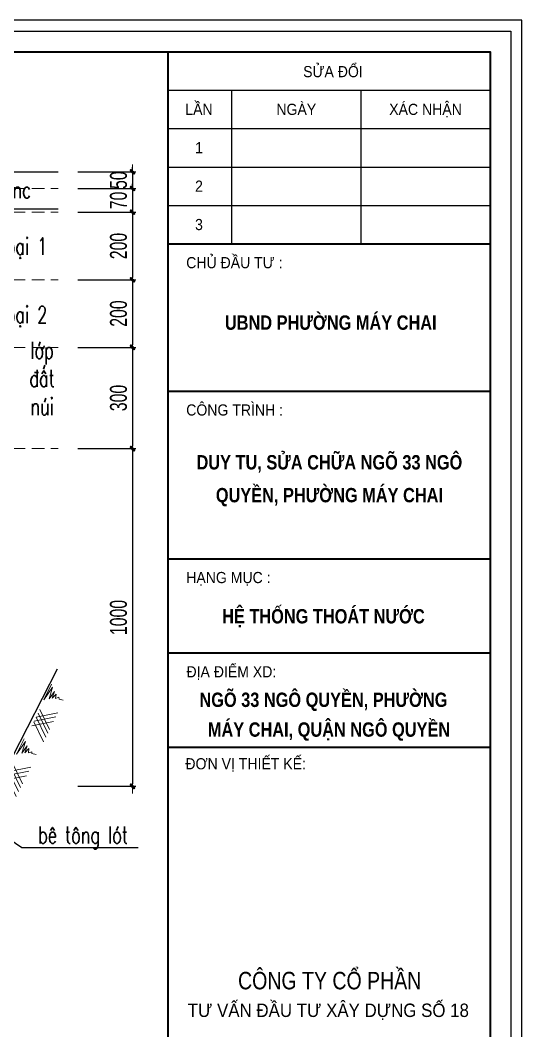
# Model space of a CAD drawing. Header units: inches. Extents: x 144032 to 217447, y 5454 to 57833.
# Drawn here: x 175309 to 176793, y 49750 to 52743 of the extents above; entities that cross this region are included whole.
import ezdxf
from ezdxf.enums import TextEntityAlignment as Align

# ---------------------------------------------------------------- set-up
doc = ezdxf.new("R2010")
doc.units = ezdxf.units.IN
doc.header["$MEASUREMENT"] = 0
doc.linetypes.add('HIDDEN', pattern=[0.375, 0.25, -0.125])
for name, color, linetype, lineweight in [('39 - Net manh', 39, 'Continuous', 18), ('LC Dim', 8, 'Continuous', 18), ('LC MANH DUT', 35, 'HIDDEN', 5), ('LC Net thay', 7, 'Continuous', 25), ('LC Text1', 3, 'Continuous', 20), ('THEP', 1, 'Continuous', 35)]:
    doc.layers.add(name, color=color, linetype=linetype, lineweight=lineweight)
for name, color, linetype in [('BT7-THAY', 7, 'Continuous'), ('ENTTNTHIETKE1', 2, 'Continuous'), ('KHUNGTEN', 5, 'Continuous'), ('T.bao', 6, 'Continuous'), ('TXT', 5, 'Continuous')]:
    doc.layers.add(name, color=color, linetype=linetype)
doc.styles.add('HOATBIF', font='hoatbif.shx', dxfattribs={"width": 0.7})
doc.styles.add('LC 3', font='vnsimli.shx', dxfattribs={"width": 0.75})
doc.styles.add('T2', font='', dxfattribs={"width": 0.8})
doc.styles.add('VnAvantH-B', font='')
doc.styles.get('T2').set_extended_font_data('.VnArialH')
doc.styles.get('VnAvantH-B').set_extended_font_data('.VnAvantH', bold=True)
doc.dimstyles.new('1-100(1-25)', dxfattribs={"dimscale": 25, "dimtxt": 2.5, "dimasz": 0.35, "dimexe": 0.5, "dimexo": 0, "dimgap": 0.8, "dimtad": 1, "dimdec": 0, "dimzin": 0, "dimdsep": 46, "dimtxsty": 'HOATBIF', "dimblk1": 'DOT', "dimblk2": 'DOT', "dimsah": 1, "dimcen": -1, "dimdle": 1, "dimclrd": 256, "dimclre": 256, "dimclrt": 4, "dimadec": 3, "dimazin": 2, "dimtfac": 0.3333333333333333, "dimtdec": 0, "dimtix": 1, "dimtmove": 2, "dimatfit": 3, "dimldrblk": 'DOT', "dimfxl": 1, "dimtvp": 0.8333333333333331, "dimtolj": 1, "dimtzin": 0, "dimarcsym": 0})

# ---------------------------------------------------------------- blocks, each defined once
blk = doc.blocks.new('*U335')
at = {"layer": '39 - Net manh'}
for points, elevation in [([(-41.44868230978318, 24.58075638531591), (-81.73761006041605, -27.48099947956507)], 0.0044317834767429), ([(-25.59328435517091, 24.60614056975464), (-65.88221210583288, -27.45561526718666)], 0.0044317834767429), ([(-54.48526273637253, 24.55988510276075), (-14.02984226461558, -27.37260061924462)], 0.0044317834767429), ([(-12.55094498368271, 24.62702111850376), (-52.83987273801176, -27.43473474591156)], 0.0044317834767429), ([(0.1957301910297247, 24.64742823640699), (-40.09319755960314, -27.41432757212897)], 0.0044317834767429), ([(-39.04088431377022, 24.58461122025619), (1.414536157928524, -27.34787450174917)], 0.0044317834767429), ([(-25.27096376720874, 24.60665657694335), (15.18445669893117, -27.32582914506202)], 0.0044317834767429), ([(81.73761006041605, 27.48099947304581), (81.73761006041605, 27.48099947304581), (30.79217604144651, 27.48099947956507), (75.79579907808511, 20.55278097747942), (40.29407601214189, 14.16506968441536), (67.11945290084986, 9.9841353148513), (45.40268558792013, 7.299408245395171), (61.50844431824225, 1.975818320206599), (49.8270604309364, -2.404442883998854), (57.11509512890188, -9.428961517725838), (52.79314878549485, -12.12561391337658), (55.26273862614471, -24.84284623709391)], -0.0044317834767429)]:
    blk.add_lwpolyline(points, dxfattribs=dict(at, elevation=elevation))
blk = doc.blocks.new('*U334')
at = {"layer": 'LC MANH DUT', "color": 0, "linetype": 'ByBlock', "lineweight": -2, "transparency": 16777216}
for p in [(0, 0), (180, 0)]:
    blk.add_blockref('*U335', p, dxfattribs=at)
blk = doc.blocks.new('DOT')
at = {"layer": 'LC Dim', "color": 4}
blk.add_line((-1, -1), (1, 1), dxfattribs=at)
at = {"layer": 'LC Dim'}
blk.add_line((-3, 0), (3, 0), dxfattribs=at)
at = {"layer": 'LC Dim', "color": 4}
blk.add_lwpolyline([(0.5, 1), (-1, -0.5), (-0.5, -1), (1, 0.5)], close=True, dxfattribs=at)
blk = doc.blocks.new('*D362')
at = {"layer": 'Defpoints', "color": 0, "transparency": 16777216}
for p in [(175479.0000000001, 52294.2072906502), (175479.0000000001, 52244.2072906502), (175640.5000000003, 52244.2072906502)]:
    blk.add_point(p, dxfattribs=at)
at = {"layer": 'LC Dim', "lineweight": -2, "transparency": 16777216}
for p, q in [((175479.0000000001, 52294.2072906502), (175650.5000000003, 52294.2072906502)), ((175640.5000000003, 52301.2072906502), (175640.5000000003, 52308.2072906502)), ((175640.5000000003, 52294.2072906502), (175640.5000000003, 52244.2072906502)), ((175479.0000000001, 52244.2072906502), (175650.5000000003, 52244.2072906502)), ((175640.5000000003, 52237.2072906502), (175640.5000000003, 52230.2072906502))]:
    blk.add_line(p, q, dxfattribs=at)
at = {"layer": 'LC Dim', "lineweight": -2, "transparency": 16777216, "xscale": 7, "yscale": 7, "zscale": 7}
for p, rotation in [((175640.5000000003, 52294.2072906502), 270), ((175640.5000000003, 52244.2072906502), 90)]:
    blk.add_blockref('DOT', p, dxfattribs=dict(at, rotation=rotation))
at = {"layer": 'LC Dim', "color": 4, "transparency": 16777216, "insert": (175599.5000000003, 52269.20729065014), "char_height": 50, "attachment_point": 5, "rotation": 90, "style": 'HOATBIF'}
blk.add_mtext('\\A1;50', dxfattribs=at)
blk = doc.blocks.new('_Dot')
at = {"color": 0, "linetype": 'ByBlock', "lineweight": -2}
blk.add_line((-0.5, 0), (-1, 0), dxfattribs=at)
at = {"color": 0, "linetype": 'ByBlock', "const_width": 0.5}
blk.add_lwpolyline([(-0.25, 0, 1), (0.25, 0, 1)], format="xyb", close=True, dxfattribs=at)
blk = doc.blocks.new('*D363')
at = {"layer": 'Defpoints', "color": 0, "transparency": 16777216}
for p in [(175479.0000000001, 52244.2072906502), (175479.0000000001, 52174.2072906502), (175640.5000000003, 52174.2072906502)]:
    blk.add_point(p, dxfattribs=at)
at = {"layer": 'LC Dim', "lineweight": -2, "transparency": 16777216}
for p, q in [((175640.5000000003, 52251.2072906502), (175640.5000000003, 52258.2072906502)), ((175479.0000000001, 52244.2072906502), (175650.5000000003, 52244.2072906502)), ((175640.5000000003, 52244.2072906502), (175640.5000000003, 52174.2072906502)), ((175479.0000000001, 52174.2072906502), (175650.5000000003, 52174.2072906502)), ((175640.5000000003, 52167.2072906502), (175640.5000000003, 52160.2072906502))]:
    blk.add_line(p, q, dxfattribs=at)
at = {"layer": 'LC Dim', "lineweight": -2, "transparency": 16777216, "xscale": 7, "yscale": 7, "zscale": 7}
for p, rotation in [((175640.5000000003, 52244.2072906502), 270), ((175640.5000000003, 52174.2072906502), 90)]:
    blk.add_blockref('DOT', p, dxfattribs=dict(at, rotation=rotation))
at = {"layer": 'LC Dim', "color": 4, "transparency": 16777216, "insert": (175599.5000000003, 52209.20729065014), "char_height": 50, "attachment_point": 5, "rotation": 90, "style": 'HOATBIF'}
blk.add_mtext('\\A1;70', dxfattribs=at)
blk = doc.blocks.new('*D364')
at = {"layer": 'Defpoints', "color": 0, "transparency": 16777216}
for p in [(175479.0000000001, 52174.2072906502), (175479.0000000001, 51974.2072906502), (175640.5000000004, 51974.2072906502)]:
    blk.add_point(p, dxfattribs=at)
at = {"layer": 'LC Dim', "lineweight": -2, "transparency": 16777216}
for p, q in [((175479.0000000001, 52174.2072906502), (175650.5000000004, 52174.2072906502)), ((175640.5000000004, 52167.2072906502), (175640.5000000004, 51981.2072906502)), ((175479.0000000001, 51974.2072906502), (175650.5000000004, 51974.2072906502))]:
    blk.add_line(p, q, dxfattribs=at)
at = {"layer": 'LC Dim', "lineweight": -2, "transparency": 16777216, "xscale": 7, "yscale": 7, "zscale": 7}
for p, rotation in [((175640.5000000004, 52174.2072906502), 90), ((175640.5000000004, 51974.2072906502), 270)]:
    blk.add_blockref('DOT', p, dxfattribs=dict(at, rotation=rotation))
at = {"layer": 'LC Dim', "color": 4, "transparency": 16777216, "insert": (175599.5000000004, 52074.20729065014), "char_height": 50, "attachment_point": 5, "rotation": 90, "style": 'HOATBIF'}
blk.add_mtext('\\A1;200', dxfattribs=at)
blk = doc.blocks.new('*D365')
at = {"layer": 'Defpoints', "color": 0, "transparency": 16777216}
for p in [(175479.0000000001, 51974.2072906502), (175479.0000000001, 51774.2072906502), (175640.5000000005, 51774.2072906502)]:
    blk.add_point(p, dxfattribs=at)
at = {"layer": 'LC Dim', "lineweight": -2, "transparency": 16777216}
for p, q in [((175479.0000000001, 51974.2072906502), (175650.5000000005, 51974.2072906502)), ((175640.5000000005, 51967.2072906502), (175640.5000000005, 51781.2072906502)), ((175479.0000000001, 51774.2072906502), (175650.5000000005, 51774.2072906502))]:
    blk.add_line(p, q, dxfattribs=at)
at = {"layer": 'LC Dim', "lineweight": -2, "transparency": 16777216, "xscale": 7, "yscale": 7, "zscale": 7}
for p, rotation in [((175640.5000000005, 51974.2072906502), 90), ((175640.5000000005, 51774.2072906502), 270)]:
    blk.add_blockref('DOT', p, dxfattribs=dict(at, rotation=rotation))
at = {"layer": 'LC Dim', "color": 4, "transparency": 16777216, "insert": (175599.5000000004, 51874.20729065014), "char_height": 50, "attachment_point": 5, "rotation": 90, "style": 'HOATBIF'}
blk.add_mtext('\\A1;200', dxfattribs=at)
blk = doc.blocks.new('*D366')
at = {"layer": 'Defpoints', "color": 0, "transparency": 16777216}
for p in [(175479.0000000001, 51774.2072906502), (175479.0000000001, 51474.2072906502), (175640.5000000006, 51474.2072906502)]:
    blk.add_point(p, dxfattribs=at)
at = {"layer": 'LC Dim', "lineweight": -2, "transparency": 16777216}
for p, q in [((175479.0000000001, 51774.2072906502), (175650.5000000006, 51774.2072906502)), ((175640.5000000006, 51767.2072906502), (175640.5000000006, 51481.2072906502)), ((175479.0000000001, 51474.2072906502), (175650.5000000006, 51474.2072906502))]:
    blk.add_line(p, q, dxfattribs=at)
at = {"layer": 'LC Dim', "lineweight": -2, "transparency": 16777216, "xscale": 7, "yscale": 7, "zscale": 7}
for p, rotation in [((175640.5000000006, 51774.2072906502), 90), ((175640.5000000006, 51474.2072906502), 270)]:
    blk.add_blockref('DOT', p, dxfattribs=dict(at, rotation=rotation))
at = {"layer": 'LC Dim', "color": 4, "transparency": 16777216, "insert": (175599.5000000006, 51624.20729065014), "char_height": 50, "attachment_point": 5, "rotation": 90, "style": 'HOATBIF'}
blk.add_mtext('\\A1;300', dxfattribs=at)
blk = doc.blocks.new('*D367')
at = {"layer": 'Defpoints', "color": 0, "transparency": 16777216}
for p in [(175479.0000000001, 51474.2072906502), (175479.0000000001, 50474.2072906559), (175640.5000000006, 50474.2072906559)]:
    blk.add_point(p, dxfattribs=at)
at = {"layer": 'LC Dim', "lineweight": -2, "transparency": 16777216}
for p, q in [((175479.0000000001, 51474.2072906502), (175650.5000000006, 51474.2072906502)), ((175640.5000000006, 51467.2072906502), (175640.5000000006, 50481.2072906559)), ((175479.0000000001, 50474.2072906559), (175650.5000000006, 50474.2072906559))]:
    blk.add_line(p, q, dxfattribs=at)
at = {"layer": 'LC Dim', "lineweight": -2, "transparency": 16777216, "xscale": 7, "yscale": 7, "zscale": 7}
for p, rotation in [((175640.5000000006, 51474.2072906502), 90), ((175640.5000000006, 50474.2072906559), 270)]:
    blk.add_blockref('DOT', p, dxfattribs=dict(at, rotation=rotation))
at = {"layer": 'LC Dim', "color": 4, "transparency": 16777216, "insert": (175599.5000000006, 50974.20729065299), "char_height": 50, "attachment_point": 5, "rotation": 90, "style": 'HOATBIF'}
blk.add_mtext('\\A1;1000', dxfattribs=at)
blk = doc.blocks.new('khung vpn')
at = {"layer": 'Defpoints'}
for p, q in [((52556.45964432618, -4195.445519303803), (52498.75819758818, -4195.445519303803)), ((52556.45964432618, -4235.275694307393), (52556.45964432618, -4195.445519303803))]:
    blk.add_line(p, q, dxfattribs=at)
at = {"layer": 'KHUNGTEN'}
blk.add_lwpolyline([(52556.24304850244, -4234.884980830777), (52502.04792260095, -4234.884980830777), (52502.04792260095, -4195.662115130224), (52556.24304850244, -4195.662115130224)], close=True, dxfattribs=at)
at = {"layer": 'T.bao'}
for p, q in [((52549.44289181817, -4196.835486807197), (52555.83215303945, -4196.835486807197)), ((52550.70276760024, -4196.835486807197), (52550.70276760024, -4199.88539166286)), ((52553.26746031984, -4196.835486807197), (52553.26746031984, -4199.88539166286)), ((52549.44289181817, -4197.597963021079), (52555.83215303945, -4197.597963021079)), ((52549.44289181817, -4198.360439235052), (52555.83215303945, -4198.360439235052)), ((52549.44289181817, -4199.122915448978), (52555.83215303945, -4199.122915448978))]:
    blk.add_line(p, q, dxfattribs=at)
at = {"layer": 'THEP'}
for p, q in [((52549.44289181817, -4199.88539166286), (52555.83215303945, -4199.88539166286)), ((52549.44289181817, -4202.810375340749), (52555.83215303945, -4202.810375340749)), ((52549.44289181817, -4206.13754427426), (52555.83215303945, -4206.13754427426)), ((52549.44289181817, -4208.009076799373), (52555.83215303945, -4208.009076799373)), ((52549.44289181817, -4209.880609324487), (52555.83215303945, -4209.880609324487))]:
    blk.add_line(p, q, dxfattribs=at)
for points in [[(52555.83215303945, -4234.474085367845), (52502.45881806394, -4234.474085367845), (52502.45881806394, -4196.073010593269), (52555.83215303945, -4196.073010593269)], [(52555.83215303945, -4196.073010593269), (52555.83215303945, -4234.474085367845), (52549.44289181817, -4234.474085367845), (52549.44289181817, -4196.073010593269)]]:
    blk.add_lwpolyline(points, close=True, dxfattribs=at)
at = {"layer": 'TXT', "linetype": 'Continuous'}
blk.add_line((52555.83215303945, -4196.073010593269), (52555.83215303945, -4234.474085367845), dxfattribs=at)
at = {"layer": 'BT7-THAY', "linetype": 'ByBlock', "style": 'VnAvantH-B', "width": 0.8500000011222866}
for s, p in [('ubnd ph\xadêng m¸y chai', (52552.6695148174, -4201.592412668494)), ('hÖ thèng tho¸t n\xadíc', (52552.52450194196, -4207.423511410011)), ('ngâ 33 ng« quyÒn, PH¦êNG', (52552.52450194196, -4209.081643928986)), ('m¸y chai, quËn ng« quyÒn', (52552.63446091265, -4209.672588918063))]:
    blk.add_text(s, height=0.2851237116029671, dxfattribs=at).set_placement(p, align=Align.CENTER)
at = {"layer": 'BT7-THAY', "insert": (52552.64253074035, -4204.080975829308), "char_height": 0.2851237116029671, "width": 6.524099126571677, "attachment_point": 2, "line_spacing_factor": 1.372150999519948, "style": 'VnAvantH-B'}
blk.add_mtext('{\\W0.85;duy tu, söa ch÷a NGâ 33 ng« quyÒn, PH¦êNG m¸y chai}', dxfattribs=at)
at = {"layer": 'TXT', "linetype": 'Continuous', "style": 'T2'}
for s, height, width, p in [('söa ®æi', 0.221811262235822, 0.9, (52552.71293216425, -4196.577089066705)), ('lÇn', 0.221811262235822, 0.9, (52550.05448000691, -4197.326304958766)), ('x¸c nhËn', 0.221811262235822, 0.9, (52554.54980667964, -4197.326304958766)), ('ngµy', 0.221811262235822, 0.9, (52551.98511396004, -4197.326304958766)), ('1', 0.221811262235822, 0.9, (52550.05448000691, -4198.088781172693)), ('2', 0.221811262235822, 0.9, (52550.05448000691, -4198.85125738662)), ('3', 0.221811262235822, 0.9, (52550.05448000691, -4199.613733600548)), ('c«ng ty cæ phÇn', 0.346580097243472, 0.8, (52552.64821081804, -4214.688684279779))]:
    blk.add_text(s, height=height, dxfattribs=dict(at, width=width)).set_placement(p, align=Align.CENTER)
at = {"layer": 'TXT', "linetype": 'Continuous', "style": 'T2', "width": 0.9}
for s, p in [('chñ ®Çu t\xad :', (52549.8016593474, -4200.370603799054)), ('c«ng tr×nh :', (52549.8016593474, -4203.295587476874)), ('h¹ng môc :', (52549.8016593474, -4206.622756410431)), ('®Þa ®iÓm xd:', (52549.80643529732, -4208.494288935544)), ('®¬n vÞ thiÕt kÕ:', (52549.78481783982, -4210.320213736409))]:
    blk.add_text(s, height=0.221811262235822, dxfattribs=at).set_placement(p)
blk.add_text('t\xad vÊn ®Çu t\xad x©y dùng sè 18', height=0.2661735146829865, dxfattribs=at).set_placement((52552.62071698596, -4215.09385428579), align=Align.MIDDLE)

msp = doc.modelspace()

# ---------------------------------------------------------------- linework, layer by layer
at = {"layer": 'LC MANH DUT', "ltscale": 150}
for points in [[(173092.5000000007, 52244.20729065017), (175420.5000000007, 52244.20729065017)], [(173092.5000000007, 52174.20729065017), (175420.5000000007, 52174.20729065017)], [(173092.5000000007, 51974.20729065017), (175420.5000000007, 51974.20729065017)], [(173092.5000000007, 51774.20729065017), (175420.5000000007, 51774.20729065017)], [(173092.5000000007, 51474.20729065017), (175420.5000000007, 51474.20729065017)]]:
    msp.add_lwpolyline(points, dxfattribs=at)
at = {"layer": 'LC Net thay'}
for points in [[(173092.5000000007, 52294.20729065017), (175420.5000000007, 52294.20729065017)], [(173092.5000000007, 52184.20729065017), (175420.5000000007, 52184.20729065017)], [(175040.4999800403, 50474.20729065588), (175240.4999800403, 50474.20729065588), (175419.3385160614, 50821.80746780429)]]:
    msp.add_lwpolyline(points, dxfattribs=at)

# ---------------------------------------------------------------- block references
at = {"layer": 'ENTTNTHIETKE1', "color": 6, "xscale": 149.1374645994381, "yscale": 149.1374645994381, "zscale": 149.1374645994381}
msp.add_blockref('khung vpn', (-7661344.296018438, 678441.0219557156, -2.744), dxfattribs=at)
at = {"layer": 'LC MANH DUT', "rotation": 63.43494882292966}
msp.add_blockref('*U334', (175308.5232376103, 50529.94303810586, 0.004431783477964128), dxfattribs=at)

# ---------------------------------------------------------------- texts
at = {"layer": 'LC Text1', "color": 3, "style": 'LC 3', "width": 0.7}
for s, p in [('2 líp btnc', (175216.5000000007, 52215.4999999946)), ('líp cp®d lo¹i 1', (175206.5000000007, 52048.4999999946)), ('líp cp®d lo¹i 2', (175206.5000000007, 51845.9999999946)), ('bª t«ng lãt', (175494.6510200912, 50305.08235895797))]:
    msp.add_text(s, height=50, dxfattribs=at).set_placement(p, align=Align.CENTER)
at = {"layer": 'LC Text1', "color": 3, "insert": (175373.345238096, 51790.4999999946), "char_height": 50, "width": 93.8333333333333, "attachment_point": 2, "style": 'LC 3'}
msp.add_mtext('{\\W0.7;líp ®Êt nói}', dxfattribs=at)

# ---------------------------------------------------------------- dimensions: what is measured, and where the dimension line sits
at = {"layer": 'LC Dim'}
for base, p1, p2, picture, middle in [((175640.5000000003, 52244.2072906502), (175479, 52294.20729065017), (175479, 52244.20729065017), '*D362', (175599.5000000003, 52269.20729065014)), ((175640.5000000003, 52174.2072906502), (175479, 52244.20729065017), (175479, 52174.20729065017), '*D363', (175599.5000000003, 52209.20729065014)), ((175640.5000000004, 51974.2072906502), (175479, 52174.20729065017), (175479, 51974.20729065017), '*D364', (175599.5000000004, 52074.20729065014)), ((175640.5000000005, 51774.2072906502), (175479, 51974.20729065017), (175479, 51774.20729065017), '*D365', (175599.5000000004, 51874.20729065014)), ((175640.5000000006, 51474.2072906502), (175479, 51774.20729065017), (175479, 51474.20729065017), '*D366', (175599.5000000006, 51624.20729065014)), ((175640.5000000006, 50474.2072906559), (175479, 51474.20729065017), (175479, 50474.20729065588), '*D367', (175599.5000000006, 50974.20729065299))]:
    dim = msp.add_linear_dim(base=base, p1=p1, p2=p2, angle=90, dimstyle='1-100(1-25)', override={"dimscale": 20}, dxfattribs=at)
    dim.commit()
    dim.dimension.update_dxf_attribs({"geometry": picture, "text_midpoint": middle})

# ---------------------------------------------------------------- leaders
msp.add_leader([(174967.5, 50527), (175313.4943596485, 50293), (175657.5056403516, 50293)], dimstyle='1-100(1-25)', override={"dimscale": 31.2, "dimasz": 2}, dxfattribs=at)

doc.saveas('drawing.dxf')
